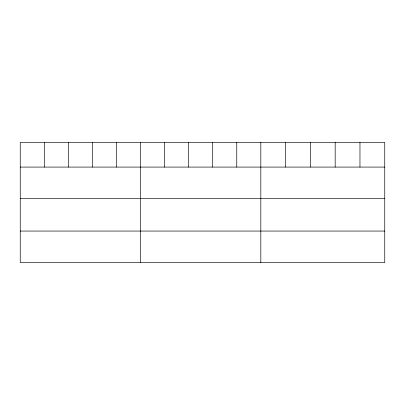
<?xml version="1.0" encoding="UTF-8"?>
<svg xmlns="http://www.w3.org/2000/svg" width="405" height="405" viewBox="0 0 405 405"><rect width="100%" height="100%" fill="white"/><g stroke="black" fill="none" stroke-linecap="round" stroke-linejoin="round"><path stroke-width="0.61" d="M384.75 167.083L384.75 262.567L20.25 262.567L20.25 142.433L384.75 142.433L384.75 167.083L20.25 167.083M20.25 198.592L384.75 198.592M20.25 231.058L384.75 231.058M359.964 142.433L359.964 167.083M335.178 142.433L335.178 167.083M310.392 142.433L310.392 167.083M285.606 142.433L285.606 167.083M260.82 142.433L260.82 262.567M236.763 142.433L236.763 167.083M212.706 142.433L212.706 167.083M188.649 142.433L188.649 167.083M164.592 142.433L164.592 167.083M140.535 142.433L140.535 262.567M116.478 142.433L116.478 167.083M92.421 142.433L92.421 167.083M68.364 142.433L68.364 167.083M44.307 142.433L44.307 167.083"/></g></svg>
